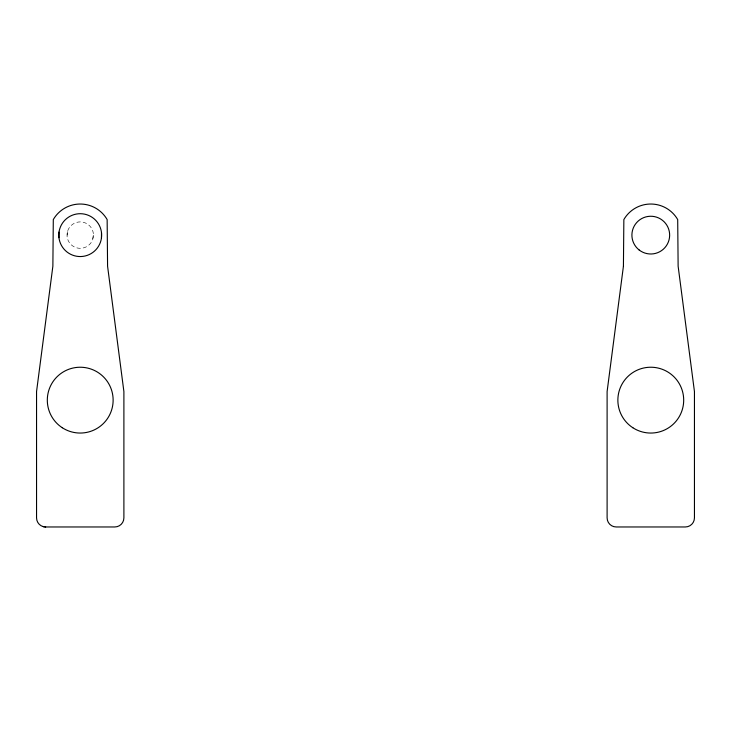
<?xml version="1.0" encoding="UTF-8"?>
<svg xmlns="http://www.w3.org/2000/svg" width="731" height="731" viewBox="0 0 731 731"><rect width="100%" height="100%" fill="white"/><g stroke="black" fill="none" stroke-linecap="round" stroke-linejoin="round"><path stroke-width="0.55" stroke-dasharray="3.65 2.74" d="M67.106 235.117L68.056 229.927M93.34 235.135L92.389 240.325M67.124 233.253L67.088 236.707A13.231 13.231 0 0 0 93.312 236.999L93.358 233.545A13.231 13.231 0 0 0 67.124 233.253"/><path stroke-width="1.1" d="M58.946 237.685L59.01 232.093M101.435 238.16A21.427 21.427 0 0 0 72.241 215.243A21.427 21.427 0 0 0 66.987 251.976A21.427 21.427 0 0 0 101.435 238.16L101.49 232.559M45.669 526.969L114.776 526.969A9.119 9.119 0 0 0 123.895 517.85L123.895 391.578L107.576 266.212L107.146 219.574A31.086 31.086 0 0 0 53.299 219.574L52.87 266.212L36.55 391.578L36.55 517.85A9.119 9.119 0 0 0 45.669 526.969L43.312 526.658M623.424 266.212L607.105 391.578L607.105 517.85A9.119 9.119 0 0 0 616.224 526.969L685.331 526.969A9.119 9.119 0 0 0 694.45 517.85L694.45 391.578L678.13 266.212L677.701 219.574A31.086 31.086 0 0 0 623.854 219.574L623.424 266.212M62.299 427.745A32.913 32.913 0 0 0 113.086 401.867A32.913 32.913 0 0 0 65.278 370.818A32.913 32.913 0 0 0 62.299 427.745M639.122 249.965A18.869 18.869 0 0 0 669.459 237.794A18.869 18.869 0 0 0 643.746 217.61A18.869 18.869 0 0 0 639.122 249.965M632.854 427.745A32.913 32.913 0 0 0 683.649 401.867A32.913 32.913 0 0 0 635.833 370.818A32.913 32.913 0 0 0 632.854 427.745"/></g></svg>
